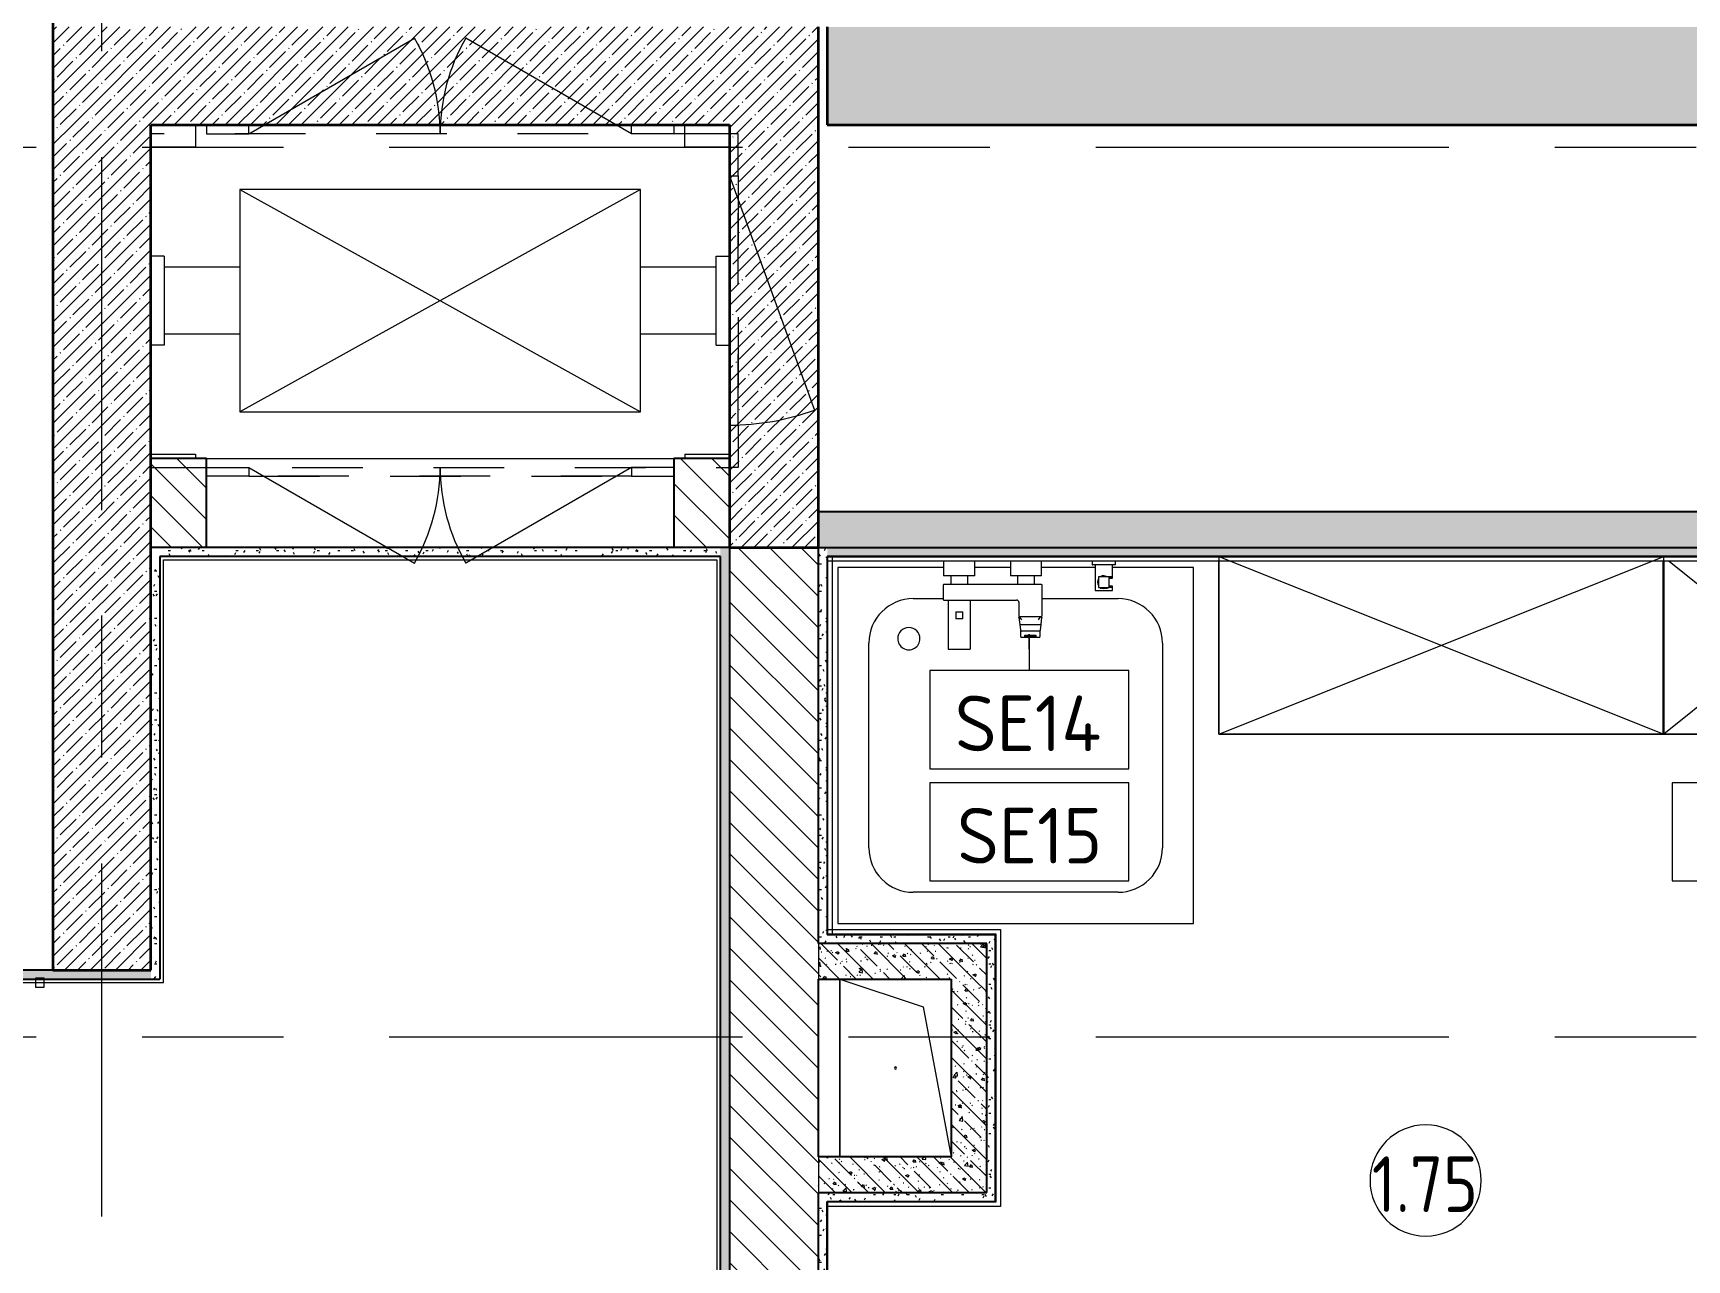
# Model space of a CAD drawing. Header units: millimetres. Extents: x 54725 to 263872, y -8553 to 29614.
# Drawn here: x 84705 to 88422, y 14499 to 17256 of the extents above; entities that cross this region are included whole.
import ezdxf

# ---------------------------------------------------------------- set-up
doc = ezdxf.new("R2010")
doc.units = ezdxf.units.MM
for name, pattern in [('Осевая', [1587.5, 317.5, -238.125, 793.75, -238.125]), ('Снесенные', [357.1875, 238.125, -119.0625]), ('Штрих', [317.5, 158.75, -158.75]), ('Штрих короткий', [150, 75, -75])]:
    doc.linetypes.add(name, pattern=pattern)
for name, color, linetype, lineweight in [('A-AREA-IDEN', 7, 'Continuous', 9), ('A-DOOR', 7, 'Continuous', 9), ('A-DOOR-2', 7, 'Штрих короткий', 9), ('A-GENM', 7, 'Continuous', 9), ('A-GENM-1', 7, 'Штрих', 9), ('A-WALL', 7, 'Continuous', 9), ('I-FURN', 7, 'Continuous', 9), ('I-WALL', 7, 'Continuous', 9), ('M-EQPM', 7, 'Continuous', 9), ('M-EQPM-1', 7, 'Штрих', 9), ('M-EQPM-2', 7, 'Снесенные', 9), ('P-SANR-FIXT-IDEN', 7, 'Continuous', 9), ('Оси-2', 7, 'Осевая', 9)]:
    doc.layers.add(name, color=color, linetype=linetype, lineweight=lineweight)
for name, color, linetype, lineweight, true_color in [('A-WALL-1', 7, 'Continuous', 35, 0x3c3c3c), ('A-WALL-3', 7, 'Continuous', 25, 0x3c3c3c), ('A-WALL-FNSH-2', 7, 'Continuous', 15, 0x3c3c3c), ('P-SANR-FIXT-1', 7, 'Continuous', 15, 0x4994b4)]:
    doc.layers.add(name, color=color, linetype=linetype, lineweight=lineweight, true_color=true_color)
doc.styles.add('GOST Common', font='GOST_Common.ttf', dxfattribs={"height": 125})
doc.styles.add('GOST Common_1', font='GOST_Common.ttf', dxfattribs={"width": 0.9, "height": 125})
pattern_1 = [(45, (0, 0), (-28.51196, 28.51196), []), (45, (28.51, 0), (-28.51196, 28.51196), [50.403, -10.081, 1.676, -8.404])]
pattern_2 = [(135, (0, 0), (-35.35534, -35.35534), [])]
pattern_3 = [(135, (0, 0), (-37.717076, -37.717076), [53.34, -8.89, 1.778, -8.89]), (135, (0, 37.694), (-37.717076, -37.717076), []), (50, (0, 0), (63.763904, -5.57885), [6.667, -73.342]), (355, (0, 0), (-12.334876, 66.869514), [5.334, -58.674]), (100.451, (5.314, -0.465), (51.43036, 61.29098), [5.667, -62.332]), (46.184, (0, 17.78), (94.87722, -14.714836), [10.001, -110.014]), (96.636, (7.91, 16.55), (83.09115, 86.599305), [8.5, -93.497]), (351.184, (0, 17.78), (83.09204, 86.59928), [8.001, -88.011]), (21, (8.89, 13.335), (53.064487, -35.792726), [6.667, -73.342]), (326, (8.89, 13.335), (21.63066, 64.46546), [5.334, -58.674]), (71.451, (13.31, 10.35), (74.69646, 28.672367), [5.667, -62.332]), (37.5, (0, 0), (1.080413, 29.594271), [1.676, -56.286, 1.676, -57.887, -58.896]), (37.5, (0, 0), (1.080413, 29.594271), [-117.526, 1.676, -57.22]), (7.5, (0, 0), (23.386368, 35.063507), [1.676, -32.283, 1.676, -54.953, -22.447]), (7.5, (0, 0), (23.386368, 35.063507), [-90.589, 1.676, -20.771]), (327.5, (-19.825, 0), (47.456567, -2.0054684), [1.676, -20.549, 1.676, -67.666, -92.011]), (327.5, (-19.825, 0), (47.456567, -2.0054684), [-91.567, 1.676, -90.335]), (317.5, (-28.715, 0), (51.844948, 8.89904), [1.676, -27.216, 1.676, -44.374, -65.341]), (317.5, (-28.715, 0), (51.844948, 8.89904), [-74.943, 1.676, -63.665])]
pattern_4 = [(0, (0, 0), (60.96, 15.24), [5.029, -40.691, 5.029, -40.691, -243.84]), (0, (0, 0), (60.96, 15.24), [-91.44, 5.029, -86.411, 5.029, -40.691, -106.68]), (0, (0, 0), (60.96, 15.24), [-228.6, 5.029, -25.451, 5.029, -71.171]), (120, (22.86, 7.62), (-43.6782272, 45.1729086), [5.029, -40.691, 5.029, -40.691, -243.84]), (120, (22.86, 7.62), (-43.6782272, 45.1729086), [-91.44, 5.029, -86.411, 5.029, -40.691, -106.68]), (120, (22.86, 7.62), (-43.6782272, 45.1729086), [-228.6, 5.029, -25.451, 5.029, -71.171]), (240, (30.48, 38.1), (-17.2817728, -60.4129086), [5.029, -40.691, 5.029, -40.691, -243.84]), (240, (30.48, 38.1), (-17.2817728, -60.4129086), [-91.44, 5.029, -86.411, 5.029, -40.691, -106.68]), (240, (30.48, 38.1), (-17.2817728, -60.4129086), [-228.6, 5.029, -25.451, 5.029, -71.171])]

# ---------------------------------------------------------------- blocks, each defined once
blk = doc.blocks.new('SND_Aquanet_Душевой поддон_HX108_Квадратный_С опорами_Сантехкомплект__$ - 800х800-30766030-Фрагмент 1_10_ Пищеблок')
at = {"layer": 'P-SANR-FIXT-1'}
for p, q in [((400, 400), (-400, 400)), ((-400, 400), (-400, 217.5)), ((400, -400), (400, 400)), ((-230, 330), (230, 330)), ((-330, 59.2), (-330, 230)), ((330, 230), (330, -230)), ((-400, 179), (-400, 58.2)), ((-400, -11.8), (-400, -91.8)), ((-400, -161.8), (-400, -400)), ((-330, -230), (-330, -162.7)), ((230, -330), (-230, -330)), ((-400, -400), (400, -400))]:
    blk.add_line(p, q, dxfattribs=at)
for centre, radius, start, end in [((-230, 230), 100, 90, 180), ((230, 230), 100, 0, 90), ((-240, -240), 25, 90, 270), ((-240, -240), 25, 270, 90), ((-230, -230), 100, 180, 270), ((230, -230), 100, 270, 0)]:
    blk.add_arc(centre, radius, start, end, dxfattribs=at)
blk = doc.blocks.new('160_Подъемник - 160_Подъемник-23521422-Фрагмент 1_10_ Пищеблок')
at = {"layer": 'A-GENM'}
for p, q in [((220, 0), (592.4, 215)), ((220, 0), (592.4, 215)), ((220, 0), (592.4, 215)), ((1080, 0), (707.6, 215)), ((1080, 0), (707.6, 215)), ((1080, 0), (707.6, 215)), ((-20, -95), (-20, 0)), ((-20, 0), (0, 0)), ((0, 0), (0, -95)), ((220, 20), (125, 20)), ((125, 20), (125, 0)), ((220, 20), (125, 20)), ((125, 20), (125, 0)), ((220, 20), (125, 20)), ((125, 20), (125, 0)), ((220, 0), (220, 20)), ((220, 0), (220, 20)), ((220, 0), (220, 20)), ((1080, 0), (1080, 20)), ((1080, 20), (1175, 20)), ((1080, 0), (1080, 20)), ((1080, 20), (1175, 20)), ((1080, 0), (1080, 20)), ((1080, 20), (1175, 20)), ((1175, 20), (1175, 0)), ((1175, 20), (1175, 0)), ((1175, 20), (1175, 0)), ((125, 0), (220, 0)), ((125, 0), (220, 0)), ((125, 0), (220, 0)), ((1175, 0), (1080, 0)), ((1175, 0), (1080, 0)), ((1175, 0), (1080, 0)), ((0, -95), (-20, -95)), ((0, -655), (-191.5, -128.8)), ((0, -655), (-20, -655)), ((-20, -655), (-20, -750)), ((0, -750), (0, -655)), ((-20, -750), (0, -750)), ((125, -770), (125, -750)), ((125, -750), (220, -750)), ((125, -770), (125, -750)), ((125, -750), (220, -750)), ((125, -770), (125, -750)), ((125, -750), (220, -750)), ((220, -770), (125, -770)), ((220, -770), (125, -770)), ((220, -770), (125, -770)), ((220, -750), (220, -770)), ((220, -750), (592.4, -965)), ((220, -750), (220, -770)), ((220, -750), (592.4, -965)), ((220, -750), (220, -770)), ((220, -750), (592.4, -965)), ((1080, -750), (707.6, -965)), ((1080, -750), (707.6, -965)), ((1080, -750), (707.6, -965)), ((1080, -750), (1080, -770)), ((1175, -750), (1080, -750)), ((1080, -750), (1080, -770)), ((1175, -750), (1080, -750)), ((1080, -750), (1080, -770)), ((1175, -750), (1080, -750)), ((1080, -770), (1175, -770)), ((1080, -770), (1175, -770)), ((1080, -770), (1175, -770)), ((1175, -770), (1175, -750)), ((1175, -770), (1175, -750)), ((1175, -770), (1175, -750))]:
    blk.add_line(p, q, dxfattribs=at)
for centre, radius, start, end in [((220, 0), 430, 0, 30), ((220, 0), 430, 0, 30), ((220, 0), 430, 0, 30), ((1080, 0), 430, 150, 180), ((1080, 0), 430, 150, 180), ((1080, 0), 430, 150, 180), ((0, -655), 560, 90, 110), ((220, -750), 430, 330, 0), ((220, -750), 430, 330, 0), ((220, -750), 430, 330, 0), ((1080, -750), 430, 180, 210), ((1080, -750), 430, 180, 210), ((1080, -750), 430, 180, 210)]:
    blk.add_arc(centre, radius, start, end, dxfattribs=at)
at = {"layer": 'A-GENM-1'}
for p, q in [((1080, 20), (220, 20)), ((220, 20), (1080, 20)), ((1080, 20), (220, 20)), ((220, 20), (1080, 20)), ((1080, 20), (220, 20)), ((220, 20), (1080, 20)), ((-20, -95), (-20, -655)), ((-20, -655), (-20, -95)), ((220, -770), (224.1, -770)), ((1080, -770), (220, -770)), ((220, -770), (1080, -770)), ((1080, -770), (220, -770)), ((220, -770), (1080, -770)), ((1080, -770), (1075.9, -770))]:
    blk.add_line(p, q, dxfattribs=at)
at = {"layer": 'M-EQPM'}
for p, q in [((1100, -625), (200, -125)), ((200, -625), (1100, -125)), ((1100, -125), (200, -125)), ((200, -125), (200, -625)), ((1100, -125), (200, -125)), ((200, -125), (200, -625)), ((1100, -625), (1100, -125)), ((1100, -625), (1100, -125)), ((200, -625), (1100, -625)), ((200, -625), (1100, -625))]:
    blk.add_line(p, q, dxfattribs=at)
at = {"layer": 'M-EQPM-1'}
for p, q in [((1300, 0), (0, 0)), ((0, 0), (0, -750)), ((1300, -750), (1300, 0)), ((0, -750), (1300, -750))]:
    blk.add_line(p, q, dxfattribs=at)
blk = doc.blocks.new('Закладная деталь приямка - 350_150-20924309-Фрагмент 1_10_ Пищеблок')
at = {"layer": 'M-EQPM-2'}
for p, q in [((25, 75), (-145, 75)), ((-145, -75), (25, -75))]:
    blk.add_line(p, q, dxfattribs=at)
blk = doc.blocks.new('Закладная деталь приямка - 350_150-V2-Фрагмент 1_10_ Пищеблок')
at = {"layer": 'M-EQPM-2'}
for p, q in [((145, 75), (-25, 75)), ((-25, -75), (145, -75))]:
    blk.add_line(p, q, dxfattribs=at)
blk = doc.blocks.new('Закладная деталь приямка - 150_100-20924311-Фрагмент 1_10_ Пищеблок')
at = {"layer": 'M-EQPM-2'}
for q in [(86270, 16310), (86170, 16300)]:
    blk.add_line((86170, 16310), q, dxfattribs=at)
blk = doc.blocks.new('Закладная деталь приямка - 150_100-V3-Фрагмент 1_10_ Пищеблок')
at = {"layer": 'M-EQPM-2'}
for p, q in [((84970, 16310), (85070, 16310)), ((85070, 16310), (85070, 16300))]:
    blk.add_line(p, q, dxfattribs=at)
blk = doc.blocks.new('Закладная деталь приямка - 150_100-V4-Фрагмент 1_10_ Пищеблок')
at = {"layer": 'M-EQPM-2'}
for p, q in [((85070, 17050), (85070, 17000)), ((85070, 17000), (84970, 17000))]:
    blk.add_line(p, q, dxfattribs=at)
blk = doc.blocks.new('Закладная деталь приямка - 200_100-20924312-Фрагмент 1_10_ Пищеблок')
at = {"layer": 'M-EQPM-2'}
for p, q in [((86240, 16555), (86240, 16755)), ((86240, 16755), (86270, 16755)), ((86240, 16555), (86270, 16555))]:
    blk.add_line(p, q, dxfattribs=at)
blk = doc.blocks.new('Закладная деталь приямка - 200_100-V5-Фрагмент 1_10_ Пищеблок')
at = {"layer": 'M-EQPM-2'}
for p, q in [((85000, 16755), (84970, 16755)), ((85000, 16755), (85000, 16555)), ((85000, 16555), (84970, 16555))]:
    blk.add_line(p, q, dxfattribs=at)
blk = doc.blocks.new('Закладная деталь приямка - 150_100-V6-Фрагмент 1_10_ Пищеблок')
at = {"layer": 'M-EQPM-2'}
for p, q in [((86170, 17000), (86170, 17050)), ((86270, 17000), (86170, 17000))]:
    blk.add_line(p, q, dxfattribs=at)
blk = doc.blocks.new('GM_Отверстие прямоугольное _в плите_ - Отверстие-21608683-Фрагмент 1_10_ Пищеблок')
at = {"layer": 'A-GENM'}
for p, q in [((-137.5, 62.5), (200, 125)), ((-200, -125), (-137.5, 62.5)), ((200, -125), (-200, -125)), ((-200, -125), (200, -125))]:
    blk.add_line(p, q, dxfattribs=at)
for start, end in [(360, 180), (180, 360)]:
    blk.add_arc((0, 0), 2.5, start, end, dxfattribs=at)
blk = doc.blocks.new('DOR_Проход в стене_Прямоугольный - 1050x1150 EI30-23344994-Фрагмент 1_10_ Пищеблок')
at = {"layer": 'A-DOOR-2'}
for p, q in [((525, 100), (-525, 100)), ((525, -100), (-525, -100))]:
    blk.add_line(p, q, dxfattribs=at)
blk = doc.blocks.new('Шкаф параметрический - 1_185-25612950-Фрагмент 1_10_ Пищеблок')
at = {"layer": 'I-FURN'}
for p, q in [((0, 0), (1000, -400)), ((0, -400), (1000, 0)), ((1000, 0), (0, 0)), ((0, 0), (0, -400)), ((1000, -400), (1000, 0)), ((0, -400), (0, -11)), ((1000, -11), (1000, -400)), ((0, -400), (1000, -400)), ((998.3, -400), (0, -400)), ((1000, -400), (998.3, -400))]:
    blk.add_line(p, q, dxfattribs=at)
blk = doc.blocks.new('Шкаф параметрический - 1_165-25613087-Фрагмент 1_10_ Пищеблок')
at = {"layer": 'I-FURN'}
for p, q in [((0, -11), (0, -400)), ((0, -400), (0, -11)), ((1.7, -398.6), (486.2, -11)), ((13.8, -11), (500, -400)), ((500, -400), (500, -11)), ((500, -11), (500, -400)), ((0, -400), (1.7, -398.6)), ((0, -400), (1.7, -400)), ((1.7, -400), (0, -400)), ((1.7, -400), (500, -400)), ((500, -400), (1.7, -400))]:
    blk.add_line(p, q, dxfattribs=at)
blk = doc.blocks.new('Смеситель для ванны с душевым гарнитуром - Смеситель для ванны с душевым гарнитуром-30756537-Фрагмент 1_10_ Пищеблок')
at = {"layer": 'P-SANR-FIXT-1'}
for p, q in [((86751.6, 16069), (86751.6, 16036)), ((86751.6, 16069), (86751.6, 16036)), ((86821.6, 16036), (86821.6, 16069)), ((86821.6, 16036), (86821.6, 16069)), ((86901.6, 16069), (86901.6, 16036)), ((86901.6, 16069), (86901.6, 16036)), ((86971.6, 16036), (86971.6, 16069)), ((86971.6, 16036), (86971.6, 16069)), ((87085.6, 16069), (87085.6, 16061)), ((87087.2, 16061), (87085.6, 16061)), ((87085.6, 16061), (87085.8, 16061)), ((87136, 16061), (87087.2, 16061)), ((87092.4, 16061), (87092.4, 16003)), ((87130.9, 16033.7), (87130.9, 16061)), ((87137.6, 16061), (87136, 16061)), ((87137.4, 16061), (87137.6, 16061)), ((87137.6, 16061), (87137.6, 16069)), ((86821.6, 16036), (86751.6, 16036)), ((86821.6, 16036), (86751.6, 16036)), ((86767.4, 16036), (86767.4, 16016.7)), ((86805.9, 16016.7), (86805.9, 16036)), ((86971.6, 16036), (86901.6, 16036)), ((86971.6, 16036), (86901.6, 16036)), ((86917.4, 16036), (86917.4, 16016.7)), ((86955.9, 16016.7), (86955.9, 16036)), ((87123.6, 16034.2), (87099.6, 16034.2)), ((87099.6, 16034.2), (87099.6, 16010.2)), ((87123.6, 16010.2), (87123.6, 16034.2)), ((87130.9, 16033.7), (87123.6, 16033.7)), ((87123.6, 16033.7), (87130.9, 16033.7)), ((87123.6, 16031.2), (87130.4, 16031.2)), ((87130.9, 16031.7), (87130.9, 16033.7)), ((86750.6, 16015.7), (86750.6, 15982.7)), ((86750.6, 16015.7), (86750.6, 15982.7)), ((86971.6, 16016.7), (86751.6, 16016.7)), ((86971.6, 16016.7), (86751.6, 16016.7)), ((86972.6, 15946.2), (86972.6, 16015.7)), ((86972.6, 15946.2), (86972.6, 16015.7)), ((87092.4, 16003), (87130.9, 16003)), ((87099.6, 16010.2), (87123.6, 16010.2)), ((87103.2, 16010.2), (87103.2, 16008.7)), ((87103.2, 16010.2), (87103.2, 16008.7)), ((87103.2, 16010.2), (87103.2, 16008.7)), ((87103.2, 16010.2), (87103.2, 16008.7)), ((87103.2, 16010.2), (87103.2, 16008.7)), ((87103.2, 16010.2), (87103.2, 16008.7)), ((87103.2, 16010.2), (87103.2, 16008.7)), ((87103.2, 16010.2), (87103.2, 16008.7)), ((87106.4, 16008.7), (87103.2, 16008.7)), ((87103.2, 16008.7), (87106.4, 16008.7)), ((87106.4, 16008.7), (87103.2, 16008.7)), ((87103.2, 16008.7), (87106.4, 16008.7)), ((87106.4, 16008.7), (87103.2, 16008.7)), ((87103.2, 16008.7), (87106.4, 16008.7)), ((87106.4, 16008.7), (87103.2, 16008.7)), ((87103.2, 16008.7), (87106.4, 16008.7)), ((87106.4, 16008.7), (87103.2, 16008.7)), ((87103.2, 16008.7), (87106.4, 16008.7)), ((87106.4, 16008.7), (87103.2, 16008.7)), ((87103.2, 16008.7), (87106.4, 16008.7)), ((87106.4, 16008.7), (87103.2, 16008.7)), ((87103.2, 16008.7), (87106.4, 16008.7)), ((87106.4, 16008.7), (87103.2, 16008.7)), ((87103.2, 16008.7), (87106.4, 16008.7)), ((87106.4, 16008.7), (87106.4, 16010.2)), ((87106.4, 16008.7), (87106.4, 16010.2)), ((87106.4, 16008.7), (87106.4, 16010.2)), ((87106.4, 16008.7), (87106.4, 16010.2)), ((87106.4, 16008.7), (87106.4, 16010.2)), ((87106.4, 16008.7), (87106.4, 16010.2)), ((87106.4, 16008.7), (87106.4, 16010.2)), ((87106.4, 16008.7), (87106.4, 16010.2)), ((87107.8, 16010.2), (87107.8, 16008.7)), ((87107.8, 16010.2), (87107.8, 16008.7)), ((87107.8, 16010.2), (87107.8, 16008.7)), ((87107.8, 16010.2), (87107.8, 16008.7)), ((87107.8, 16010.2), (87107.8, 16008.7)), ((87107.8, 16010.2), (87107.8, 16008.7)), ((87107.8, 16010.2), (87107.8, 16008.7)), ((87107.8, 16010.2), (87107.8, 16008.7)), ((87111, 16008.7), (87107.8, 16008.7)), ((87107.8, 16008.7), (87111, 16008.7)), ((87111, 16008.7), (87107.8, 16008.7)), ((87107.8, 16008.7), (87111, 16008.7)), ((87111, 16008.7), (87107.8, 16008.7)), ((87107.8, 16008.7), (87111, 16008.7)), ((87111, 16008.7), (87107.8, 16008.7)), ((87107.8, 16008.7), (87111, 16008.7)), ((87111, 16008.7), (87107.8, 16008.7)), ((87107.8, 16008.7), (87111, 16008.7)), ((87111, 16008.7), (87107.8, 16008.7)), ((87107.8, 16008.7), (87111, 16008.7)), ((87111, 16008.7), (87107.8, 16008.7)), ((87107.8, 16008.7), (87111, 16008.7)), ((87111, 16008.7), (87107.8, 16008.7)), ((87107.8, 16008.7), (87111, 16008.7)), ((87111, 16008.7), (87111, 16010.2)), ((87111, 16008.7), (87111, 16010.2)), ((87111, 16008.7), (87111, 16010.2)), ((87111, 16008.7), (87111, 16010.2)), ((87111, 16008.7), (87111, 16010.2)), ((87111, 16008.7), (87111, 16010.2)), ((87111, 16008.7), (87111, 16010.2)), ((87111, 16008.7), (87111, 16010.2)), ((87112.3, 16010.2), (87112.3, 16008.7)), ((87112.3, 16010.2), (87112.3, 16008.7)), ((87112.3, 16010.2), (87112.3, 16008.7)), ((87112.3, 16010.2), (87112.3, 16008.7)), ((87112.3, 16010.2), (87112.3, 16008.7)), ((87112.3, 16010.2), (87112.3, 16008.7)), ((87112.3, 16010.2), (87112.3, 16008.7)), ((87112.3, 16010.2), (87112.3, 16008.7)), ((87115.5, 16008.7), (87112.3, 16008.7)), ((87112.3, 16008.7), (87115.5, 16008.7)), ((87115.5, 16008.7), (87112.3, 16008.7)), ((87112.3, 16008.7), (87115.5, 16008.7)), ((87115.5, 16008.7), (87112.3, 16008.7)), ((87112.3, 16008.7), (87115.5, 16008.7)), ((87115.5, 16008.7), (87112.3, 16008.7)), ((87112.3, 16008.7), (87115.5, 16008.7)), ((87115.5, 16008.7), (87112.3, 16008.7)), ((87112.3, 16008.7), (87115.5, 16008.7)), ((87115.5, 16008.7), (87112.3, 16008.7)), ((87112.3, 16008.7), (87115.5, 16008.7)), ((87115.5, 16008.7), (87112.3, 16008.7)), ((87112.3, 16008.7), (87115.5, 16008.7)), ((87115.5, 16008.7), (87112.3, 16008.7)), ((87112.3, 16008.7), (87115.5, 16008.7)), ((87115.5, 16008.7), (87115.5, 16010.2)), ((87115.5, 16008.7), (87115.5, 16010.2)), ((87115.5, 16008.7), (87115.5, 16010.2)), ((87115.5, 16008.7), (87115.5, 16010.2)), ((87115.5, 16008.7), (87115.5, 16010.2)), ((87115.5, 16008.7), (87115.5, 16010.2)), ((87115.5, 16008.7), (87115.5, 16010.2)), ((87115.5, 16008.7), (87115.5, 16010.2)), ((87116.8, 16010.2), (87116.8, 16008.7)), ((87116.8, 16010.2), (87116.8, 16008.7)), ((87116.8, 16010.2), (87116.8, 16008.7)), ((87116.8, 16010.2), (87116.8, 16008.7)), ((87116.8, 16010.2), (87116.8, 16008.7)), ((87116.8, 16010.2), (87116.8, 16008.7)), ((87116.8, 16010.2), (87116.8, 16008.7)), ((87116.8, 16010.2), (87116.8, 16008.7)), ((87120, 16008.7), (87116.8, 16008.7)), ((87116.8, 16008.7), (87120, 16008.7)), ((87120, 16008.7), (87116.8, 16008.7)), ((87116.8, 16008.7), (87120, 16008.7)), ((87120, 16008.7), (87116.8, 16008.7)), ((87116.8, 16008.7), (87120, 16008.7)), ((87120, 16008.7), (87116.8, 16008.7)), ((87116.8, 16008.7), (87120, 16008.7)), ((87120, 16008.7), (87116.8, 16008.7)), ((87116.8, 16008.7), (87120, 16008.7)), ((87120, 16008.7), (87116.8, 16008.7)), ((87116.8, 16008.7), (87120, 16008.7)), ((87120, 16008.7), (87116.8, 16008.7)), ((87116.8, 16008.7), (87120, 16008.7)), ((87120, 16008.7), (87116.8, 16008.7)), ((87116.8, 16008.7), (87120, 16008.7)), ((87120, 16008.7), (87120, 16010.2)), ((87120, 16008.7), (87120, 16010.2)), ((87120, 16008.7), (87120, 16010.2)), ((87120, 16008.7), (87120, 16010.2)), ((87120, 16008.7), (87120, 16010.2)), ((87120, 16008.7), (87120, 16010.2)), ((87120, 16008.7), (87120, 16010.2)), ((87120, 16008.7), (87120, 16010.2)), ((87130.4, 16013.2), (87123.6, 16013.2)), ((87123.6, 16010.5), (87130.9, 16010.5)), ((87130.9, 16010.5), (87123.6, 16010.5)), ((87130.9, 16010.5), (87130.9, 16012.7)), ((87130.9, 16003), (87130.9, 16010.5)), ((86751.6, 15981.7), (86915.6, 15981.7)), ((86751.6, 15981.7), (86915.6, 15981.7)), ((86761.6, 15981.7), (86761.6, 15872.2)), ((86778.6, 15955.7), (86778.6, 15939.7)), ((86778.8, 15955.7), (86778.6, 15955.7)), ((86778.6, 15955.7), (86779.1, 15955.7)), ((86779.1, 15955.7), (86794.1, 15955.7)), ((86794.1, 15955.7), (86794.6, 15955.7)), ((86794.6, 15955.7), (86794.5, 15955.7)), ((86794.6, 15939.7), (86794.6, 15955.7)), ((86811.6, 15872.2), (86811.6, 15981.7)), ((86920.6, 15976.7), (86920.6, 15946.2)), ((86920.6, 15976.7), (86920.6, 15946.2)), ((86921.6, 15945.2), (86971.6, 15945.2)), ((86921.6, 15945.2), (86971.6, 15945.2)), ((86969.3, 15945.2), (86963.8, 15937.5)), ((86779.1, 15939.7), (86778.6, 15939.7)), ((86778.6, 15939.7), (86778.8, 15939.7)), ((86794.1, 15939.7), (86779.1, 15939.7)), ((86794.6, 15939.7), (86794.1, 15939.7)), ((86794.5, 15939.7), (86794.6, 15939.7)), ((86920.7, 15942.6), (86920.7, 15943.4)), ((86923.6, 15943.4), (86920.7, 15943.4)), ((86920.7, 15942.6), (86922.6, 15927)), ((86922.6, 15927), (86970.6, 15927)), ((86922.6, 15927), (86924.2, 15914.1)), ((86924.2, 15914.1), (86924.4, 15912.6)), ((86924.4, 15912.6), (86968.8, 15912.6)), ((86924.4, 15912.6), (86924.7, 15910.2)), ((86924.6, 15910.2), (86924.6, 15901.4)), ((86972.5, 15943.4), (86967.4, 15943.4)), ((86968.6, 15910.2), (86968.8, 15912.6)), ((86968.6, 15901.4), (86968.6, 15910.2)), ((86968.8, 15912.6), (86969, 15914.1)), ((86969, 15914.1), (86970.6, 15927)), ((86970.6, 15927), (86972.5, 15942.6)), ((86972.5, 15943.4), (86972.5, 15942.6)), ((86762.1, 15871.7), (86811.1, 15871.7)), ((86924.6, 15901.4), (86925.1, 15897.9)), ((86968.1, 15897.9), (86925.1, 15897.9)), ((86934.1, 15900.1), (86934.1, 15902.5)), ((86934.1, 15901.9), (86934.9, 15901.9)), ((86936.2, 15902.8), (86957, 15902.8)), ((86936.2, 15899.8), (86936.2, 15902.8)), ((86957, 15899.8), (86936.2, 15899.8)), ((86957, 15899.8), (86957, 15902.8)), ((86958.3, 15901.9), (86959.1, 15901.9)), ((86959.1, 15902.5), (86959.1, 15900.1)), ((86968.1, 15897.9), (86968.6, 15901.4))]:
    blk.add_line(p, q, dxfattribs=at)
at = {"layer": 'P-SANR-FIXT-1', "flags": 128}
for points in [[(86927.6, 15937.5), (86922.8, 15943.1), (86922, 15945.2)], [(86934.1, 15902.5), (86934.2, 15902.6), (86934.3, 15902.7), (86934.6, 15902.7), (86934.9, 15902.7), (86935.3, 15902.8), (86935.8, 15902.8), (86936.2, 15902.8)], [(86936.2, 15899.8), (86935.8, 15899.8), (86935.3, 15899.8), (86934.9, 15899.9), (86934.6, 15899.9), (86934.3, 15900), (86934.2, 15900)], [(86957, 15902.8), (86957.5, 15902.8), (86957.9, 15902.8), (86958.3, 15902.7), (86958.6, 15902.7), (86958.9, 15902.7), (86959.1, 15902.6), (86959.1, 15902.5)], [(86959.1, 15900), (86958.9, 15900), (86958.6, 15899.9), (86958.3, 15899.9), (86957.9, 15899.8), (86957.5, 15899.8), (86957, 15899.8)]]:
    blk.add_lwpolyline(points, dxfattribs=at)
at = {"layer": 'P-SANR-FIXT-1'}
for centre, radius, start, end in [((87111.6, 16022.2), 14.2, 148.2631, 211.8541), ((87111.6, 16022.2), 14.2, 148.2631, 211.8541), ((87111.6, 16022.2), 14.2, 58.1524, 119.9836), ((87111.6, 16022.2), 14.2, 58.1524, 119.9836), ((87130.4, 16031.7), 0.5, 270, 0), ((86751.6, 16015.7), 1, 90, 180), ((86751.6, 16015.7), 1, 90, 180), ((86751.6, 15982.7), 1, 180, 270), ((86751.6, 15982.7), 1, 180, 270), ((86971.6, 16015.7), 1, 0, 90), ((86971.6, 16015.7), 1, 0, 90), ((87111.6, 16022.2), 14.2, 240.0275, 302.0443), ((87111.6, 16022.2), 14.2, 240.0275, 302.0443), ((87130.4, 16012.7), 0.5, 0, 90), ((86915.6, 15976.7), 5, 0, 90), ((86915.6, 15976.7), 5, 0, 90), ((86921.6, 15946.2), 1, 180, 270), ((86921.6, 15946.2), 1, 180, 270), ((86971.6, 15946.2), 1, 270, 0), ((86971.6, 15946.2), 1, 270, 0), ((86762.1, 15872.2), 0.5, 180, 270), ((86811.1, 15872.2), 0.5, 270, 0)]:
    blk.add_arc(centre, radius, start, end, dxfattribs=at)
blk = doc.blocks.new('М_сантехническая_рамка1 - В рамке-30590747-Фрагмент 1_10_ Пищеблок')
at = {"layer": 'P-SANR-FIXT-IDEN'}
for p, q in [((4.293, 2.24), (-4.639, 2.24)), ((-4.639, 2.24), (-4.639, -2.178)), ((4.293, -2.178), (4.293, 2.24)), ((-4.639, -2.178), (4.293, -2.178))]:
    blk.add_line(p, q, dxfattribs=at)
blk = doc.blocks.new('Марка_Помещения - Номер-25198446-Фрагмент 1_10_ Пищеблок')
at = {"layer": 'A-AREA-IDEN'}
for start, end in [(360, 180), (180, 360)]:
    blk.add_arc((0, 0), 2.5, start, end, dxfattribs=at)

msp = doc.modelspace()

# ---------------------------------------------------------------- hatches: boundary and pattern name
at = {"layer": 'I-WALL'}
h = msp.add_hatch(dxfattribs=at)
h.set_pattern_fill('FP_1', color=256, style=0, pattern_type=2)
h.set_pattern_definition(pattern_1)
h.paths.add_polyline_path([(86270, 17050), (86270, 17270), (84750, 17270), (84750, 17050), (86027.1, 17050)])
h = msp.add_hatch(dxfattribs=at)
h.set_pattern_fill('FP_1', color=256, style=0, pattern_type=2)
h.set_pattern_definition(pattern_1)
h.paths.add_polyline_path([(86470, 16100), (86470, 17270), (86270, 17270), (86270, 16100), (86314.4, 16100)])
h = msp.add_hatch(dxfattribs=at)
h.set_pattern_fill('FP_1', color=256, style=0, pattern_type=2)
h.set_pattern_definition(pattern_1)
h.paths.add_polyline_path([(91816.7, 17050), (91816.7, 17270), (86490, 17270), (86490, 17050), (90910, 17050)])
h = msp.add_hatch(dxfattribs=at)
h.set_pattern_fill('FP_1', color=256, style=0, pattern_type=2)
h.set_pattern_definition(pattern_1)
h.paths.add_polyline_path([(84750, 15150), (84970, 15150), (84970, 17050), (84750, 17050), (84750, 16855.9)])
h = msp.add_hatch(dxfattribs=at)
h.set_pattern_fill('FP_5', color=256, style=0, pattern_type=2)
h.set_pattern_definition(pattern_2)
h.paths.add_polyline_path([(86270, 16100), (86270, 16300), (86145, 16300), (86145, 16100)])
h.paths.add_polyline_path([(85095, 16100), (85095, 16300), (84970, 16300), (84970, 16100)])
h = msp.add_hatch(dxfattribs=at)
h.set_pattern_fill('FP_3', color=256, style=0, pattern_type=2)
h.set_pattern_definition(pattern_3)
h.paths.add_polyline_path([(89331.4, 16100), (89550, 16100), (89550, 16180), (86470, 16180), (86470, 16100), (89259.6, 16100)])
h = msp.add_hatch(dxfattribs=at)
h.set_pattern_fill('FP_35', color=256, style=0, pattern_type=2)
h.set_pattern_definition(pattern_4)
h.paths.add_polyline_path([(86242, 16080), (86250, 16080), (86250, 16100), (84970, 16100), (84970, 16080), (86027.1, 16080)])
h = msp.add_hatch(dxfattribs=at)
h.set_pattern_fill('FP_35', color=256, style=0, pattern_type=2)
h.set_pattern_definition(pattern_4)
h.paths.add_polyline_path([(86250, 13620), (86270, 13620), (86270, 16100), (86250, 16100), (86250, 13628)])
h = msp.add_hatch(dxfattribs=at)
h.set_pattern_fill('FP_5', color=256, style=0, pattern_type=2)
h.set_pattern_definition(pattern_2)
h.paths.add_polyline_path([(86470, 13600), (86470, 16100), (86270, 16100), (86270, 13600)])
h = msp.add_hatch(dxfattribs=at)
h.set_pattern_fill('FP_35', color=256, style=0, pattern_type=2)
h.set_pattern_definition(pattern_4)
h.paths.add_polyline_path([(86490, 15230), (86490, 16100), (86470, 16100), (86470, 15230)])
h = msp.add_hatch(dxfattribs=at)
h.set_pattern_fill('FP_35', color=256, style=0, pattern_type=2)
h.set_pattern_definition(pattern_4)
h.paths.add_polyline_path([(89530, 16080), (89550, 16080), (89550, 16100), (86490, 16100), (86490, 16080), (89529, 16080)])
h = msp.add_hatch(dxfattribs=at)
h.set_pattern_fill('FP_35', color=256, style=0, pattern_type=2)
h.set_pattern_definition(pattern_4)
h.paths.add_polyline_path([(84970, 15130), (84990, 15130), (84990, 16080), (84970, 16080), (84970, 15150)])
h = msp.add_hatch(dxfattribs=at)
h.set_pattern_fill('FP_35', color=256, style=0, pattern_type=2)
h.set_pattern_definition(pattern_4)
h.paths.add_polyline_path([(86848.4, 15210), (86848.4, 15230), (86470, 15230), (86470, 15210), (86601.7, 15210)])
h = msp.add_hatch(dxfattribs=at)
h.set_pattern_fill('FP_3', color=256, style=0, pattern_type=2)
h.set_pattern_definition(pattern_3)
h.paths.add_polyline_path([(86768.4, 15130), (86848.4, 15130), (86848.4, 15210), (86470, 15210), (86470, 15130), (86601.7, 15130)])
h = msp.add_hatch(dxfattribs=at)
h.set_pattern_fill('FP_35', color=256, style=0, pattern_type=2)
h.set_pattern_definition(pattern_4)
h.paths.add_polyline_path([(86848.4, 14650), (86868.4, 14650), (86868.4, 15230), (86848.4, 15230), (86848.4, 14942.9)])
h = msp.add_hatch(dxfattribs=at)
h.set_pattern_fill('FP_35', color=256, style=0, pattern_type=2)
h.set_pattern_definition(pattern_4)
h.paths.add_polyline_path([(84970, 15130), (84970, 15150), (81030, 15150), (81030, 15130), (83153.7, 15130)])
h = msp.add_hatch(dxfattribs=at)
h.set_pattern_fill('FP_3', color=256, style=0, pattern_type=2)
h.set_pattern_definition(pattern_3)
h.paths.add_polyline_path([(86848.4, 14650), (86848.4, 15130), (86768.4, 15130), (86768.4, 14650)])
h = msp.add_hatch(dxfattribs=at)
h.set_pattern_fill('FP_3', color=256, style=0, pattern_type=2)
h.set_pattern_definition(pattern_3)
h.paths.add_polyline_path([(86470, 14650), (86768.4, 14650), (86768.4, 14730), (86470, 14730)])
h = msp.add_hatch(dxfattribs=at)
h.set_pattern_fill('FP_35', color=256, style=0, pattern_type=2)
h.set_pattern_definition(pattern_4)
h.paths.add_polyline_path([(86490, 14200), (86490, 14650), (86470, 14650), (86470, 14200)])
h = msp.add_hatch(dxfattribs=at)
h.set_pattern_fill('FP_35', color=256, style=0, pattern_type=2)
h.set_pattern_definition(pattern_4)
h.paths.add_polyline_path([(86491, 14630), (86868.4, 14630), (86868.4, 14650), (86490, 14650), (86490, 14630)])

# ---------------------------------------------------------------- linework, layer by layer
at = {"layer": 'A-WALL'}
for p, q in [((86470, 15210), (86470, 15130)), ((86470, 14730), (86470, 14650))]:
    msp.add_line(p, q, dxfattribs=at)
at = {"layer": 'A-WALL-1'}
for p, q in [((84750, 20130), (84750, 15150)), ((86470, 16100), (86470, 17270)), ((86490, 17270), (86490, 17050)), ((84970, 17050), (86270, 17050)), ((84970, 15150), (84970, 17050)), ((86270, 17050), (86270, 16100)), ((86490, 17050), (90910, 17050)), ((86270, 16100), (86470, 16100)), ((84750, 15150), (84970, 15150))]:
    msp.add_line(p, q, dxfattribs=at)
at = {"layer": 'A-WALL-3'}
for p, q in [((85095, 16300), (84970, 16300)), ((85095, 16100), (85095, 16300)), ((86270, 16300), (86145, 16300)), ((86145, 16300), (86145, 16100)), ((88541, 16180), (86470, 16180)), ((86270, 16100), (84970, 16100)), ((86270, 16100), (86270, 13600)), ((86470, 15210), (86470, 16100)), ((86470, 16100), (89550, 16100)), ((86250, 16080), (84990, 16080)), ((84990, 16080), (84990, 15130)), ((86250, 13620), (86250, 16080)), ((89530, 16080), (86490, 16080)), ((86490, 16080), (86490, 15230)), ((86848.4, 15210), (86470, 15210)), ((86490, 15230), (86868.4, 15230)), ((86848.4, 14650), (86848.4, 15210)), ((86868.4, 14630), (86868.4, 15230)), ((81030, 15130), (84990, 15130)), ((84970, 15150), (81050, 15150)), ((84970, 15150), (84970, 15150)), ((86470, 14730), (86470, 15130)), ((86470, 15130), (86768.4, 15130)), ((86768.4, 15130), (86768.4, 14730)), ((86768.4, 14730), (86470, 14730)), ((86470, 14180), (86470, 14650)), ((86470, 14650), (86848.4, 14650)), ((86490, 14200), (86490, 14630)), ((86490, 14630), (86868.4, 14630))]:
    msp.add_line(p, q, dxfattribs=at)
at = {"layer": 'A-WALL-FNSH-2'}
for p, q in [((84998, 16072), (86242, 16072)), ((84998, 15122), (84998, 16072)), ((86242, 16072), (86242, 13628)), ((86491, 16079), (89529, 16079)), ((86491, 15231), (86491, 16079)), ((86869.4, 15231), (86491, 15231)), ((86869.4, 14629), (86869.4, 15231)), ((84710.5, 15132), (84710.5, 15112)), ((84730.5, 15132), (84710.5, 15132)), ((84730.5, 15112), (84730.5, 15132)), ((81022, 15122), (84998, 15122)), ((84710.5, 15112), (84730.5, 15112)), ((86490, 14629), (86869.4, 14629)), ((86491, 14201), (86491, 14630))]:
    msp.add_line(p, q, dxfattribs=at)
at = {"layer": 'I-WALL'}
for p, q in [((85095, 16300), (86145, 16300)), ((89530, 16069), (86490, 16069)), ((86501, 16080), (86501, 15230)), ((86490, 15241), (86879.4, 15241)), ((86879.4, 15241), (86879.4, 14619)), ((86879.4, 14619), (86490, 14619))]:
    msp.add_line(p, q, dxfattribs=at)
at = {"layer": 'P-SANR-FIXT-IDEN'}
for p, q in [((86944.1, 15905.3), (86944.1, 15823.7)), ((86944.1, 15871.7), (86944.1, 15905.3))]:
    msp.add_line(p, q, dxfattribs=at)
at = {"layer": 'Оси-2'}
for p, q in [((84860, 14040.4), (84860, 20665.1)), ((56375.2, 17000), (90566.7, 17000)), ((56375.2, 15000), (90566.7, 15000))]:
    msp.add_line(p, q, dxfattribs=at)

# ---------------------------------------------------------------- block references
at = {"layer": 'A-AREA-IDEN', "xscale": 49.99999999999998, "yscale": 49.99999999999998, "zscale": 49.99999999999998}
msp.add_blockref('Марка_Помещения - Номер-25198446-Фрагмент 1_10_ Пищеблок', (87834.8, 14677.2), dxfattribs=at)
at = {"layer": 'A-DOOR', "rotation": 180}
msp.add_blockref('DOR_Проход в стене_Прямоугольный - 1050x1150 EI30-23344994-Фрагмент 1_10_ Пищеблок', (85620, 16200), dxfattribs=at)
at = {"layer": 'A-GENM', "rotation": 270}
msp.add_blockref('GM_Отверстие прямоугольное _в плите_ - Отверстие-21608683-Фрагмент 1_10_ Пищеблок', (86643.4, 14930), dxfattribs=at)
at = {"layer": 'I-FURN'}
for name, p in [('Шкаф параметрический - 1_185-25612950-Фрагмент 1_10_ Пищеблок', (87370, 16080)), ('Шкаф параметрический - 1_165-25613087-Фрагмент 1_10_ Пищеблок', (88368.3, 16080))]:
    msp.add_blockref(name, p, dxfattribs=at)
at = {"layer": 'M-EQPM', "rotation": 180}
for name, p in [('160_Подъемник - 160_Подъемник-23521422-Фрагмент 1_10_ Пищеблок', (86270, 16280)), ('Закладная деталь приямка - 350_150-V2-Фрагмент 1_10_ Пищеблок', (85145, 16655)), ('Закладная деталь приямка - 350_150-20924309-Фрагмент 1_10_ Пищеблок', (86095, 16655))]:
    msp.add_blockref(name, p, dxfattribs=at)
at = {"layer": 'M-EQPM'}
for name in ['Закладная деталь приямка - 150_100-V4-Фрагмент 1_10_ Пищеблок', 'Закладная деталь приямка - 150_100-V6-Фрагмент 1_10_ Пищеблок', 'Закладная деталь приямка - 200_100-V5-Фрагмент 1_10_ Пищеблок', 'Закладная деталь приямка - 200_100-20924312-Фрагмент 1_10_ Пищеблок', 'Закладная деталь приямка - 150_100-V3-Фрагмент 1_10_ Пищеблок', 'Закладная деталь приямка - 150_100-20924311-Фрагмент 1_10_ Пищеблок']:
    msp.add_blockref(name, (0, 0), dxfattribs=at)
at = {"layer": 'P-SANR-FIXT-1'}
msp.add_blockref('Смеситель для ванны с душевым гарнитуром - Смеситель для ванны с душевым гарнитуром-30756537-Фрагмент 1_10_ Пищеблок', (0, 0), dxfattribs=at)
at = {"layer": 'P-SANR-FIXT-1', "rotation": 269.9999999999993}
msp.add_blockref('SND_Aquanet_Душевой поддон_HX108_Квадратный_С опорами_Сантехкомплект__$ - 800х800-30766030-Фрагмент 1_10_ Пищеблок', (86913.4, 15655), dxfattribs=at)
at = {"layer": 'P-SANR-FIXT-IDEN', "xscale": 49.99999999999998, "yscale": 49.99999999999998, "zscale": 49.99999999999998}
for p in [(86952.8, 15711.7), (86952.8, 15459.3), (88621, 15459.3)]:
    msp.add_blockref('М_сантехническая_рамка1 - В рамке-30590747-Фрагмент 1_10_ Пищеблок', p, dxfattribs=at)

# ---------------------------------------------------------------- texts
at = {"layer": 'A-AREA-IDEN', "insert": (87713.8, 14731.4), "char_height": 125, "width": 303.038, "attachment_point": 1, "style": 'GOST Common_1'}
msp.add_mtext('1.75', dxfattribs=at)
at = {"layer": 'P-SANR-FIXT-IDEN', "char_height": 125, "attachment_point": 1, "style": 'GOST Common'}
for s, insert, width in [('SE14', (86776.7, 15767.1), 424.894), ('SE15', (86781.7, 15514.7), 412.869)]:
    msp.add_mtext(s, dxfattribs=dict(at, insert=insert, width=width))

doc.saveas('drawing.dxf')
